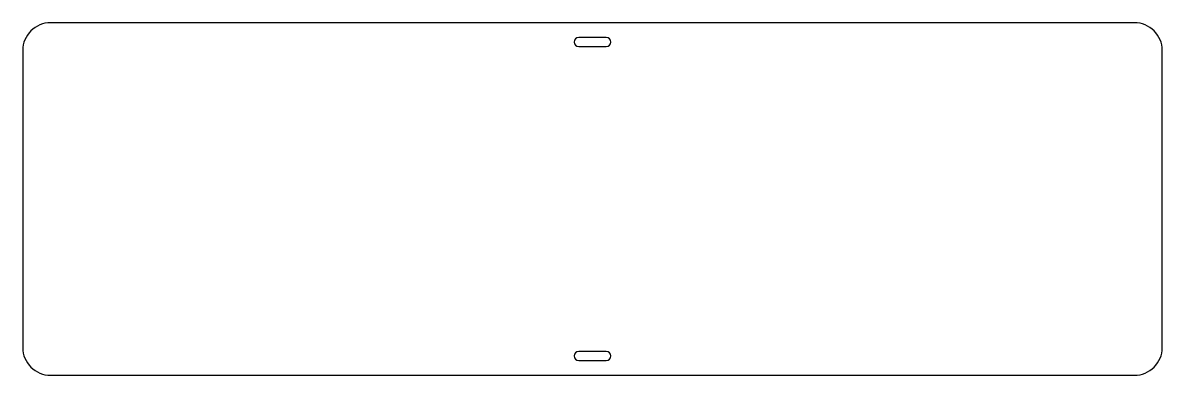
# Model space of a CAD drawing. Extents: x -82 to 82, y 0 to 51.
import ezdxf

# ---------------------------------------------------------------- set-up
doc = ezdxf.new("R2010")
doc.units = 0
doc.layers.get('0').update_dxf_attribs({"linetype": 'continuous'})

# ---------------------------------------------------------------- blocks, each defined once
blk = doc.blocks.new('SKETCH010')
at = {"color": 7}
for points in [[(-82.5, 4, 0.414214), (-78.5, 0), (78.5, 0, 0.414214), (82.5, 4), (82.5, 47.1, 0.414214), (78.5, 51.1), (-78.5, 51.1, 0.414214), (-82.5, 47.1)], [(-2, 48.95, 1), (-2, 47.65), (2, 47.65, 1), (2, 48.95)], [(-2, 3.45, 1), (-2, 2.15), (2, 2.15, 1), (2, 3.45)]]:
    blk.add_lwpolyline(points, format="xyb", close=True, dxfattribs=at)

msp = doc.modelspace()

# ---------------------------------------------------------------- block references
at = {"color": 7}
msp.add_blockref('SKETCH010', (0, 0), dxfattribs=at)

doc.saveas('drawing.dxf')
